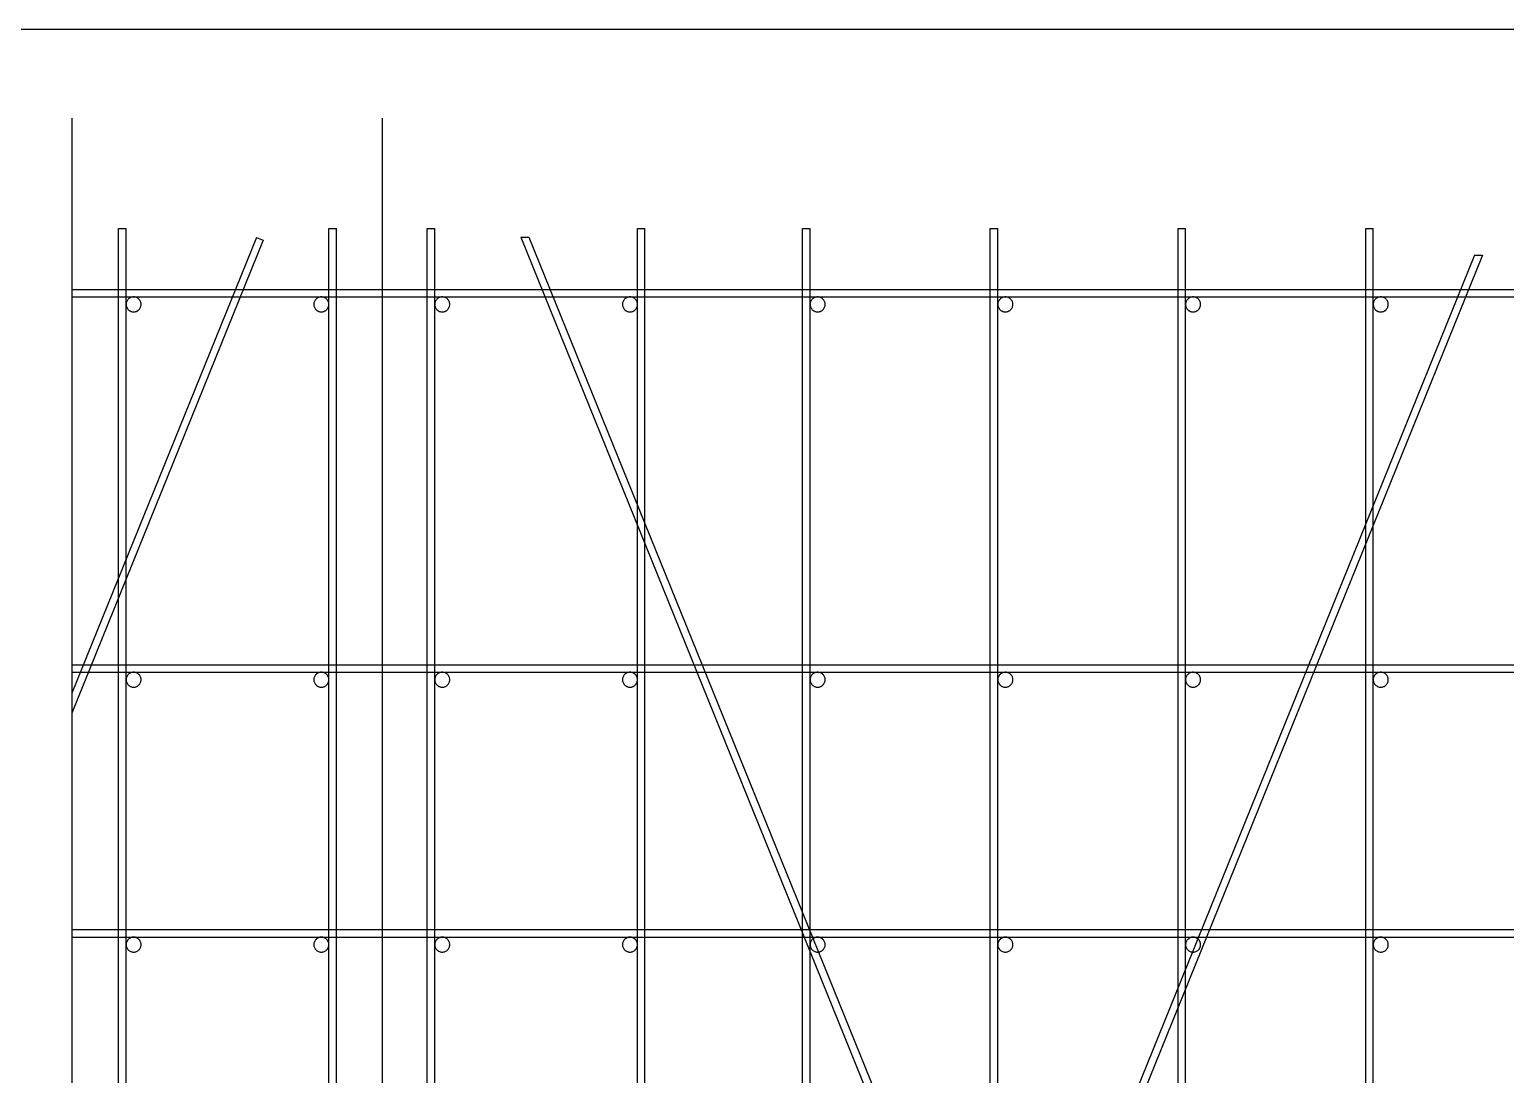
# Model space of a CAD drawing. Header units: metres. Extents: x 0 to 420, y 0 to 297.
# Drawn here: x 83.2 to 189.1, y 222 to 297 of the extents above; entities that cross this region are included whole.
import ezdxf

# ---------------------------------------------------------------- set-up
doc = ezdxf.new("R2010")
doc.units = ezdxf.units.M
doc.layers.add(' ', color=7, linetype='Continuous')

msp = doc.modelspace()

# ---------------------------------------------------------------- linework, layer by layer
at = {"layer": ' '}
msp.add_line((108.56, 48.77), (108.56, 290.61), dxfattribs=at)
for p, q in [((420, 296.97), (0, 296.97)), ((86.26, 290.61), (86.26, 170.4)), ((99.5, 282.04), (86.26, 249.34)), ((100, 281.84), (86.26, 247.91)), ((89.62, 66.13), (89.62, 282.68)), ((89.62, 282.68), (90.15, 282.68)), ((90.15, 66.13), (90.15, 282.68)), ((99.5, 282.04), (100, 281.84)), ((104.7, 65.38), (104.7, 282.68)), ((104.7, 282.68), (105.24, 282.68)), ((105.24, 65.38), (105.24, 282.68)), ((111.76, 65.38), (111.76, 282.68)), ((111.76, 282.68), (112.3, 282.68)), ((112.3, 65.38), (112.3, 282.68)), ((118.48, 282.07), (193.12, 97.69)), ((118.48, 282.07), (119.06, 282.07)), ((119.06, 282.07), (193.7, 97.69)), ((126.84, 66.13), (126.84, 282.68)), ((126.84, 282.68), (127.38, 282.68)), ((127.38, 66.13), (127.38, 282.68)), ((138.69, 66.13), (138.69, 282.68)), ((138.69, 282.68), (139.23, 282.68)), ((139.23, 66.13), (139.23, 282.68)), ((152.16, 66.13), (152.16, 282.68)), ((152.16, 282.68), (152.7, 282.68)), ((152.7, 66.13), (152.7, 282.68)), ((165.63, 66.13), (165.63, 282.68)), ((165.63, 282.68), (166.17, 282.68)), ((166.17, 66.13), (166.17, 282.68)), ((179.1, 66.13), (179.1, 282.68)), ((179.1, 282.68), (179.64, 282.68)), ((179.64, 66.13), (179.64, 282.68)), ((186.9, 280.78), (112.78, 97.69)), ((187.48, 280.78), (113.36, 97.69)), ((186.9, 280.78), (187.48, 280.78)), ((86.26, 278.32), (219.46, 278.32)), ((86.26, 277.78), (219.46, 277.78)), ((86.26, 251.38), (219.46, 251.38)), ((86.26, 250.85), (219.46, 250.85)), ((86.26, 232.37), (219.46, 232.37)), ((86.26, 231.83), (219.46, 231.83))]:
    msp.add_line(p, q)
for points in [[(91.23, 277.24), (91.23, 277.3), (91.22, 277.35), (91.21, 277.4), (91.19, 277.45), (91.17, 277.5), (91.14, 277.54), (91.11, 277.58), (91.07, 277.62), (91.03, 277.66), (90.99, 277.69), (90.95, 277.72), (90.9, 277.74), (90.85, 277.76), (90.8, 277.77), (90.75, 277.78), (90.69, 277.78), (90.64, 277.78), (90.59, 277.77), (90.54, 277.76), (90.49, 277.74), (90.44, 277.72), (90.39, 277.69), (90.35, 277.66), (90.31, 277.62), (90.28, 277.58), (90.25, 277.54), (90.22, 277.5), (90.2, 277.45), (90.18, 277.4), (90.16, 277.35), (90.16, 277.3), (90.15, 277.24), (90.16, 277.19), (90.16, 277.14), (90.18, 277.09), (90.2, 277.04), (90.22, 276.99), (90.25, 276.94), (90.28, 276.9), (90.31, 276.86), (90.35, 276.83), (90.39, 276.79), (90.44, 276.77), (90.49, 276.74), (90.54, 276.73), (90.59, 276.71), (90.64, 276.71), (90.69, 276.7), (90.75, 276.71), (90.8, 276.71), (90.85, 276.73), (90.9, 276.74), (90.95, 276.77), (90.99, 276.79), (91.03, 276.83), (91.07, 276.86), (91.11, 276.9), (91.14, 276.94), (91.17, 276.99), (91.19, 277.04), (91.21, 277.09), (91.22, 277.14), (91.23, 277.19), (91.23, 277.24)], [(104.7, 277.24), (104.7, 277.3), (104.69, 277.35), (104.68, 277.4), (104.66, 277.45), (104.64, 277.5), (104.61, 277.54), (104.58, 277.58), (104.54, 277.62), (104.5, 277.66), (104.46, 277.69), (104.42, 277.72), (104.37, 277.74), (104.32, 277.76), (104.27, 277.77), (104.21, 277.78), (104.16, 277.78), (104.11, 277.78), (104.06, 277.77), (104, 277.76), (103.96, 277.74), (103.91, 277.72), (103.86, 277.69), (103.82, 277.66), (103.78, 277.62), (103.74, 277.58), (103.71, 277.54), (103.69, 277.5), (103.66, 277.45), (103.65, 277.4), (103.63, 277.35), (103.63, 277.3), (103.62, 277.24), (103.63, 277.19), (103.63, 277.14), (103.65, 277.09), (103.66, 277.04), (103.69, 276.99), (103.71, 276.94), (103.74, 276.9), (103.78, 276.86), (103.82, 276.83), (103.86, 276.79), (103.91, 276.77), (103.96, 276.74), (104, 276.73), (104.06, 276.71), (104.11, 276.71), (104.16, 276.7), (104.21, 276.71), (104.27, 276.71), (104.32, 276.73), (104.37, 276.74), (104.42, 276.77), (104.46, 276.79), (104.5, 276.83), (104.54, 276.86), (104.58, 276.9), (104.61, 276.94), (104.64, 276.99), (104.66, 277.04), (104.68, 277.09), (104.69, 277.14), (104.7, 277.19), (104.7, 277.24)], [(113.37, 277.24), (113.37, 277.3), (113.36, 277.35), (113.35, 277.4), (113.33, 277.45), (113.31, 277.5), (113.28, 277.54), (113.25, 277.58), (113.22, 277.62), (113.18, 277.66), (113.14, 277.69), (113.09, 277.72), (113.04, 277.74), (112.99, 277.76), (112.94, 277.77), (112.89, 277.78), (112.84, 277.78), (112.78, 277.78), (112.73, 277.77), (112.68, 277.76), (112.63, 277.74), (112.58, 277.72), (112.54, 277.69), (112.49, 277.66), (112.46, 277.62), (112.42, 277.58), (112.39, 277.54), (112.36, 277.5), (112.34, 277.45), (112.32, 277.4), (112.31, 277.35), (112.3, 277.3), (112.3, 277.24), (112.3, 277.19), (112.31, 277.14), (112.32, 277.09), (112.34, 277.04), (112.36, 276.99), (112.39, 276.94), (112.42, 276.9), (112.46, 276.86), (112.49, 276.83), (112.54, 276.79), (112.58, 276.77), (112.63, 276.74), (112.68, 276.73), (112.73, 276.71), (112.78, 276.71), (112.84, 276.7), (112.89, 276.71), (112.94, 276.71), (112.99, 276.73), (113.04, 276.74), (113.09, 276.77), (113.14, 276.79), (113.18, 276.83), (113.22, 276.86), (113.25, 276.9), (113.28, 276.94), (113.31, 276.99), (113.33, 277.04), (113.35, 277.09), (113.36, 277.14), (113.37, 277.19), (113.37, 277.24)], [(126.84, 277.24), (126.84, 277.3), (126.83, 277.35), (126.82, 277.4), (126.8, 277.45), (126.78, 277.5), (126.75, 277.54), (126.72, 277.58), (126.69, 277.62), (126.65, 277.66), (126.6, 277.69), (126.56, 277.72), (126.51, 277.74), (126.46, 277.76), (126.41, 277.77), (126.36, 277.78), (126.3, 277.78), (126.25, 277.78), (126.2, 277.77), (126.15, 277.76), (126.1, 277.74), (126.05, 277.72), (126, 277.69), (125.96, 277.66), (125.92, 277.62), (125.89, 277.58), (125.86, 277.54), (125.83, 277.5), (125.81, 277.45), (125.79, 277.4), (125.78, 277.35), (125.77, 277.3), (125.77, 277.24), (125.77, 277.19), (125.78, 277.14), (125.79, 277.09), (125.81, 277.04), (125.83, 276.99), (125.86, 276.94), (125.89, 276.9), (125.92, 276.86), (125.96, 276.83), (126, 276.79), (126.05, 276.77), (126.1, 276.74), (126.15, 276.73), (126.2, 276.71), (126.25, 276.71), (126.3, 276.7), (126.36, 276.71), (126.41, 276.71), (126.46, 276.73), (126.51, 276.74), (126.56, 276.77), (126.6, 276.79), (126.65, 276.83), (126.69, 276.86), (126.72, 276.9), (126.75, 276.94), (126.78, 276.99), (126.8, 277.04), (126.82, 277.09), (126.83, 277.14), (126.84, 277.19), (126.84, 277.24)], [(140.31, 277.24), (140.31, 277.3), (140.3, 277.35), (140.29, 277.4), (140.27, 277.45), (140.25, 277.5), (140.22, 277.54), (140.19, 277.58), (140.15, 277.62), (140.11, 277.66), (140.07, 277.69), (140.03, 277.72), (139.98, 277.74), (139.93, 277.76), (139.88, 277.77), (139.82, 277.78), (139.77, 277.78), (139.72, 277.78), (139.67, 277.77), (139.62, 277.76), (139.57, 277.74), (139.52, 277.72), (139.47, 277.69), (139.43, 277.66), (139.39, 277.62), (139.36, 277.58), (139.32, 277.54), (139.3, 277.5), (139.27, 277.45), (139.26, 277.4), (139.24, 277.35), (139.24, 277.3), (139.23, 277.24), (139.24, 277.19), (139.24, 277.14), (139.26, 277.09), (139.27, 277.04), (139.3, 276.99), (139.32, 276.94), (139.36, 276.9), (139.39, 276.86), (139.43, 276.83), (139.47, 276.79), (139.52, 276.77), (139.57, 276.74), (139.62, 276.73), (139.67, 276.71), (139.72, 276.71), (139.77, 276.7), (139.82, 276.71), (139.88, 276.71), (139.93, 276.73), (139.98, 276.74), (140.03, 276.77), (140.07, 276.79), (140.11, 276.83), (140.15, 276.86), (140.19, 276.9), (140.22, 276.94), (140.25, 276.99), (140.27, 277.04), (140.29, 277.09), (140.3, 277.14), (140.31, 277.19), (140.31, 277.24)], [(153.78, 277.24), (153.78, 277.3), (153.77, 277.35), (153.76, 277.4), (153.74, 277.45), (153.72, 277.5), (153.69, 277.54), (153.66, 277.58), (153.62, 277.62), (153.58, 277.66), (153.54, 277.69), (153.49, 277.72), (153.45, 277.74), (153.4, 277.76), (153.35, 277.77), (153.29, 277.78), (153.24, 277.78), (153.19, 277.78), (153.14, 277.77), (153.08, 277.76), (153.03, 277.74), (152.99, 277.72), (152.94, 277.69), (152.9, 277.66), (152.86, 277.62), (152.82, 277.58), (152.79, 277.54), (152.77, 277.5), (152.74, 277.45), (152.72, 277.4), (152.71, 277.35), (152.7, 277.3), (152.7, 277.24), (152.7, 277.19), (152.71, 277.14), (152.72, 277.09), (152.74, 277.04), (152.77, 276.99), (152.79, 276.94), (152.82, 276.9), (152.86, 276.86), (152.9, 276.83), (152.94, 276.79), (152.99, 276.77), (153.03, 276.74), (153.08, 276.73), (153.14, 276.71), (153.19, 276.71), (153.24, 276.7), (153.29, 276.71), (153.35, 276.71), (153.4, 276.73), (153.45, 276.74), (153.49, 276.77), (153.54, 276.79), (153.58, 276.83), (153.62, 276.86), (153.66, 276.9), (153.69, 276.94), (153.72, 276.99), (153.74, 277.04), (153.76, 277.09), (153.77, 277.14), (153.78, 277.19), (153.78, 277.24)], [(167.25, 277.24), (167.24, 277.3), (167.24, 277.35), (167.22, 277.4), (167.21, 277.45), (167.18, 277.5), (167.16, 277.54), (167.12, 277.58), (167.09, 277.62), (167.05, 277.66), (167.01, 277.69), (166.96, 277.72), (166.91, 277.74), (166.86, 277.76), (166.81, 277.77), (166.76, 277.78), (166.71, 277.78), (166.66, 277.78), (166.6, 277.77), (166.55, 277.76), (166.5, 277.74), (166.45, 277.72), (166.41, 277.69), (166.37, 277.66), (166.33, 277.62), (166.29, 277.58), (166.26, 277.54), (166.23, 277.5), (166.21, 277.45), (166.19, 277.4), (166.18, 277.35), (166.17, 277.3), (166.17, 277.24), (166.17, 277.19), (166.18, 277.14), (166.19, 277.09), (166.21, 277.04), (166.23, 276.99), (166.26, 276.94), (166.29, 276.9), (166.33, 276.86), (166.37, 276.83), (166.41, 276.79), (166.45, 276.77), (166.5, 276.74), (166.55, 276.73), (166.6, 276.71), (166.66, 276.71), (166.71, 276.7), (166.76, 276.71), (166.81, 276.71), (166.86, 276.73), (166.91, 276.74), (166.96, 276.77), (167.01, 276.79), (167.05, 276.83), (167.09, 276.86), (167.12, 276.9), (167.16, 276.94), (167.18, 276.99), (167.21, 277.04), (167.22, 277.09), (167.24, 277.14), (167.24, 277.19), (167.25, 277.24)], [(180.71, 277.24), (180.71, 277.3), (180.7, 277.35), (180.69, 277.4), (180.67, 277.45), (180.65, 277.5), (180.62, 277.54), (180.59, 277.58), (180.56, 277.62), (180.52, 277.66), (180.48, 277.69), (180.43, 277.72), (180.38, 277.74), (180.33, 277.76), (180.28, 277.77), (180.23, 277.78), (180.18, 277.78), (180.12, 277.78), (180.07, 277.77), (180.02, 277.76), (179.97, 277.74), (179.92, 277.72), (179.88, 277.69), (179.83, 277.66), (179.8, 277.62), (179.76, 277.58), (179.73, 277.54), (179.7, 277.5), (179.68, 277.45), (179.66, 277.4), (179.65, 277.35), (179.64, 277.3), (179.64, 277.24), (179.64, 277.19), (179.65, 277.14), (179.66, 277.09), (179.68, 277.04), (179.7, 276.99), (179.73, 276.94), (179.76, 276.9), (179.8, 276.86), (179.83, 276.83), (179.88, 276.79), (179.92, 276.77), (179.97, 276.74), (180.02, 276.73), (180.07, 276.71), (180.12, 276.71), (180.18, 276.7), (180.23, 276.71), (180.28, 276.71), (180.33, 276.73), (180.38, 276.74), (180.43, 276.77), (180.48, 276.79), (180.52, 276.83), (180.56, 276.86), (180.59, 276.9), (180.62, 276.94), (180.65, 276.99), (180.67, 277.04), (180.69, 277.09), (180.7, 277.14), (180.71, 277.19), (180.71, 277.24)], [(91.23, 250.31), (91.23, 250.36), (91.22, 250.41), (91.21, 250.46), (91.19, 250.51), (91.17, 250.56), (91.14, 250.61), (91.11, 250.65), (91.07, 250.69), (91.03, 250.72), (90.99, 250.75), (90.95, 250.78), (90.9, 250.8), (90.85, 250.82), (90.8, 250.83), (90.75, 250.84), (90.69, 250.85), (90.64, 250.84), (90.59, 250.83), (90.54, 250.82), (90.49, 250.8), (90.44, 250.78), (90.39, 250.75), (90.35, 250.72), (90.31, 250.69), (90.28, 250.65), (90.25, 250.61), (90.22, 250.56), (90.2, 250.51), (90.18, 250.46), (90.16, 250.41), (90.16, 250.36), (90.15, 250.31), (90.16, 250.25), (90.16, 250.2), (90.18, 250.15), (90.2, 250.1), (90.22, 250.05), (90.25, 250.01), (90.28, 249.96), (90.31, 249.93), (90.35, 249.89), (90.39, 249.86), (90.44, 249.83), (90.49, 249.81), (90.54, 249.79), (90.59, 249.78), (90.64, 249.77), (90.69, 249.77), (90.75, 249.77), (90.8, 249.78), (90.85, 249.79), (90.9, 249.81), (90.95, 249.83), (90.99, 249.86), (91.03, 249.89), (91.07, 249.93), (91.11, 249.96), (91.14, 250.01), (91.17, 250.05), (91.19, 250.1), (91.21, 250.15), (91.22, 250.2), (91.23, 250.25), (91.23, 250.31)], [(104.7, 250.31), (104.7, 250.36), (104.69, 250.41), (104.68, 250.46), (104.66, 250.51), (104.64, 250.56), (104.61, 250.61), (104.58, 250.65), (104.54, 250.69), (104.5, 250.72), (104.46, 250.75), (104.42, 250.78), (104.37, 250.8), (104.32, 250.82), (104.27, 250.83), (104.21, 250.84), (104.16, 250.85), (104.11, 250.84), (104.06, 250.83), (104, 250.82), (103.96, 250.8), (103.91, 250.78), (103.86, 250.75), (103.82, 250.72), (103.78, 250.69), (103.74, 250.65), (103.71, 250.61), (103.69, 250.56), (103.66, 250.51), (103.65, 250.46), (103.63, 250.41), (103.63, 250.36), (103.62, 250.31), (103.63, 250.25), (103.63, 250.2), (103.65, 250.15), (103.66, 250.1), (103.69, 250.05), (103.71, 250.01), (103.74, 249.96), (103.78, 249.93), (103.82, 249.89), (103.86, 249.86), (103.91, 249.83), (103.96, 249.81), (104, 249.79), (104.06, 249.78), (104.11, 249.77), (104.16, 249.77), (104.21, 249.77), (104.27, 249.78), (104.32, 249.79), (104.37, 249.81), (104.42, 249.83), (104.46, 249.86), (104.5, 249.89), (104.54, 249.93), (104.58, 249.96), (104.61, 250.01), (104.64, 250.05), (104.66, 250.1), (104.68, 250.15), (104.69, 250.2), (104.7, 250.25), (104.7, 250.31)], [(113.37, 250.31), (113.37, 250.36), (113.36, 250.41), (113.35, 250.46), (113.33, 250.51), (113.31, 250.56), (113.28, 250.61), (113.25, 250.65), (113.22, 250.69), (113.18, 250.72), (113.14, 250.75), (113.09, 250.78), (113.04, 250.8), (112.99, 250.82), (112.94, 250.83), (112.89, 250.84), (112.84, 250.85), (112.78, 250.84), (112.73, 250.83), (112.68, 250.82), (112.63, 250.8), (112.58, 250.78), (112.54, 250.75), (112.49, 250.72), (112.46, 250.69), (112.42, 250.65), (112.39, 250.61), (112.36, 250.56), (112.34, 250.51), (112.32, 250.46), (112.31, 250.41), (112.3, 250.36), (112.3, 250.31), (112.3, 250.25), (112.31, 250.2), (112.32, 250.15), (112.34, 250.1), (112.36, 250.05), (112.39, 250.01), (112.42, 249.96), (112.46, 249.93), (112.49, 249.89), (112.54, 249.86), (112.58, 249.83), (112.63, 249.81), (112.68, 249.79), (112.73, 249.78), (112.78, 249.77), (112.84, 249.77), (112.89, 249.77), (112.94, 249.78), (112.99, 249.79), (113.04, 249.81), (113.09, 249.83), (113.14, 249.86), (113.18, 249.89), (113.22, 249.93), (113.25, 249.96), (113.28, 250.01), (113.31, 250.05), (113.33, 250.1), (113.35, 250.15), (113.36, 250.2), (113.37, 250.25), (113.37, 250.31)], [(126.84, 250.31), (126.84, 250.36), (126.83, 250.41), (126.82, 250.46), (126.8, 250.51), (126.78, 250.56), (126.75, 250.61), (126.72, 250.65), (126.69, 250.69), (126.65, 250.72), (126.6, 250.75), (126.56, 250.78), (126.51, 250.8), (126.46, 250.82), (126.41, 250.83), (126.36, 250.84), (126.3, 250.85), (126.25, 250.84), (126.2, 250.83), (126.15, 250.82), (126.1, 250.8), (126.05, 250.78), (126, 250.75), (125.96, 250.72), (125.92, 250.69), (125.89, 250.65), (125.86, 250.61), (125.83, 250.56), (125.81, 250.51), (125.79, 250.46), (125.78, 250.41), (125.77, 250.36), (125.77, 250.31), (125.77, 250.25), (125.78, 250.2), (125.79, 250.15), (125.81, 250.1), (125.83, 250.05), (125.86, 250.01), (125.89, 249.96), (125.92, 249.93), (125.96, 249.89), (126, 249.86), (126.05, 249.83), (126.1, 249.81), (126.15, 249.79), (126.2, 249.78), (126.25, 249.77), (126.3, 249.77), (126.36, 249.77), (126.41, 249.78), (126.46, 249.79), (126.51, 249.81), (126.56, 249.83), (126.6, 249.86), (126.65, 249.89), (126.69, 249.93), (126.72, 249.96), (126.75, 250.01), (126.78, 250.05), (126.8, 250.1), (126.82, 250.15), (126.83, 250.2), (126.84, 250.25), (126.84, 250.31)], [(140.31, 250.31), (140.31, 250.36), (140.3, 250.41), (140.29, 250.46), (140.27, 250.51), (140.25, 250.56), (140.22, 250.61), (140.19, 250.65), (140.15, 250.69), (140.11, 250.72), (140.07, 250.75), (140.03, 250.78), (139.98, 250.8), (139.93, 250.82), (139.88, 250.83), (139.82, 250.84), (139.77, 250.85), (139.72, 250.84), (139.67, 250.83), (139.62, 250.82), (139.57, 250.8), (139.52, 250.78), (139.47, 250.75), (139.43, 250.72), (139.39, 250.69), (139.36, 250.65), (139.32, 250.61), (139.3, 250.56), (139.27, 250.51), (139.26, 250.46), (139.24, 250.41), (139.24, 250.36), (139.23, 250.31), (139.24, 250.25), (139.24, 250.2), (139.26, 250.15), (139.27, 250.1), (139.3, 250.05), (139.32, 250.01), (139.36, 249.96), (139.39, 249.93), (139.43, 249.89), (139.47, 249.86), (139.52, 249.83), (139.57, 249.81), (139.62, 249.79), (139.67, 249.78), (139.72, 249.77), (139.77, 249.77), (139.82, 249.77), (139.88, 249.78), (139.93, 249.79), (139.98, 249.81), (140.03, 249.83), (140.07, 249.86), (140.11, 249.89), (140.15, 249.93), (140.19, 249.96), (140.22, 250.01), (140.25, 250.05), (140.27, 250.1), (140.29, 250.15), (140.3, 250.2), (140.31, 250.25), (140.31, 250.31)], [(153.78, 250.31), (153.78, 250.36), (153.77, 250.41), (153.76, 250.46), (153.74, 250.51), (153.72, 250.56), (153.69, 250.61), (153.66, 250.65), (153.62, 250.69), (153.58, 250.72), (153.54, 250.75), (153.49, 250.78), (153.45, 250.8), (153.4, 250.82), (153.35, 250.83), (153.29, 250.84), (153.24, 250.85), (153.19, 250.84), (153.14, 250.83), (153.08, 250.82), (153.03, 250.8), (152.99, 250.78), (152.94, 250.75), (152.9, 250.72), (152.86, 250.69), (152.82, 250.65), (152.79, 250.61), (152.77, 250.56), (152.74, 250.51), (152.72, 250.46), (152.71, 250.41), (152.7, 250.36), (152.7, 250.31), (152.7, 250.25), (152.71, 250.2), (152.72, 250.15), (152.74, 250.1), (152.77, 250.05), (152.79, 250.01), (152.82, 249.96), (152.86, 249.93), (152.9, 249.89), (152.94, 249.86), (152.99, 249.83), (153.03, 249.81), (153.08, 249.79), (153.14, 249.78), (153.19, 249.77), (153.24, 249.77), (153.29, 249.77), (153.35, 249.78), (153.4, 249.79), (153.45, 249.81), (153.49, 249.83), (153.54, 249.86), (153.58, 249.89), (153.62, 249.93), (153.66, 249.96), (153.69, 250.01), (153.72, 250.05), (153.74, 250.1), (153.76, 250.15), (153.77, 250.2), (153.78, 250.25), (153.78, 250.31)], [(167.25, 250.31), (167.24, 250.36), (167.24, 250.41), (167.22, 250.46), (167.21, 250.51), (167.18, 250.56), (167.16, 250.61), (167.12, 250.65), (167.09, 250.69), (167.05, 250.72), (167.01, 250.75), (166.96, 250.78), (166.91, 250.8), (166.86, 250.82), (166.81, 250.83), (166.76, 250.84), (166.71, 250.85), (166.66, 250.84), (166.6, 250.83), (166.55, 250.82), (166.5, 250.8), (166.45, 250.78), (166.41, 250.75), (166.37, 250.72), (166.33, 250.69), (166.29, 250.65), (166.26, 250.61), (166.23, 250.56), (166.21, 250.51), (166.19, 250.46), (166.18, 250.41), (166.17, 250.36), (166.17, 250.31), (166.17, 250.25), (166.18, 250.2), (166.19, 250.15), (166.21, 250.1), (166.23, 250.05), (166.26, 250.01), (166.29, 249.96), (166.33, 249.93), (166.37, 249.89), (166.41, 249.86), (166.45, 249.83), (166.5, 249.81), (166.55, 249.79), (166.6, 249.78), (166.66, 249.77), (166.71, 249.77), (166.76, 249.77), (166.81, 249.78), (166.86, 249.79), (166.91, 249.81), (166.96, 249.83), (167.01, 249.86), (167.05, 249.89), (167.09, 249.93), (167.12, 249.96), (167.16, 250.01), (167.18, 250.05), (167.21, 250.1), (167.22, 250.15), (167.24, 250.2), (167.24, 250.25), (167.25, 250.31)], [(180.71, 250.31), (180.71, 250.36), (180.7, 250.41), (180.69, 250.46), (180.67, 250.51), (180.65, 250.56), (180.62, 250.61), (180.59, 250.65), (180.56, 250.69), (180.52, 250.72), (180.48, 250.75), (180.43, 250.78), (180.38, 250.8), (180.33, 250.82), (180.28, 250.83), (180.23, 250.84), (180.18, 250.85), (180.12, 250.84), (180.07, 250.83), (180.02, 250.82), (179.97, 250.8), (179.92, 250.78), (179.88, 250.75), (179.83, 250.72), (179.8, 250.69), (179.76, 250.65), (179.73, 250.61), (179.7, 250.56), (179.68, 250.51), (179.66, 250.46), (179.65, 250.41), (179.64, 250.36), (179.64, 250.31), (179.64, 250.25), (179.65, 250.2), (179.66, 250.15), (179.68, 250.1), (179.7, 250.05), (179.73, 250.01), (179.76, 249.96), (179.8, 249.93), (179.83, 249.89), (179.88, 249.86), (179.92, 249.83), (179.97, 249.81), (180.02, 249.79), (180.07, 249.78), (180.12, 249.77), (180.18, 249.77), (180.23, 249.77), (180.28, 249.78), (180.33, 249.79), (180.38, 249.81), (180.43, 249.83), (180.48, 249.86), (180.52, 249.89), (180.56, 249.93), (180.59, 249.96), (180.62, 250.01), (180.65, 250.05), (180.67, 250.1), (180.69, 250.15), (180.7, 250.2), (180.71, 250.25), (180.71, 250.31)], [(91.23, 231.29), (91.23, 231.35), (91.22, 231.4), (91.21, 231.45), (91.19, 231.5), (91.17, 231.55), (91.14, 231.59), (91.11, 231.64), (91.07, 231.67), (91.03, 231.71), (90.99, 231.74), (90.95, 231.77), (90.9, 231.79), (90.85, 231.81), (90.8, 231.82), (90.75, 231.83), (90.69, 231.83), (90.64, 231.83), (90.59, 231.82), (90.54, 231.81), (90.49, 231.79), (90.44, 231.77), (90.39, 231.74), (90.35, 231.71), (90.31, 231.67), (90.28, 231.64), (90.25, 231.59), (90.22, 231.55), (90.2, 231.5), (90.18, 231.45), (90.16, 231.4), (90.16, 231.35), (90.15, 231.29), (90.16, 231.24), (90.16, 231.19), (90.18, 231.14), (90.2, 231.09), (90.22, 231.04), (90.25, 230.99), (90.28, 230.95), (90.31, 230.91), (90.35, 230.88), (90.39, 230.85), (90.44, 230.82), (90.49, 230.8), (90.54, 230.78), (90.59, 230.77), (90.64, 230.76), (90.69, 230.75), (90.75, 230.76), (90.8, 230.77), (90.85, 230.78), (90.9, 230.8), (90.95, 230.82), (90.99, 230.85), (91.03, 230.88), (91.07, 230.91), (91.11, 230.95), (91.14, 230.99), (91.17, 231.04), (91.19, 231.09), (91.21, 231.14), (91.22, 231.19), (91.23, 231.24), (91.23, 231.29)], [(104.7, 231.29), (104.7, 231.35), (104.69, 231.4), (104.68, 231.45), (104.66, 231.5), (104.64, 231.55), (104.61, 231.59), (104.58, 231.64), (104.54, 231.67), (104.5, 231.71), (104.46, 231.74), (104.42, 231.77), (104.37, 231.79), (104.32, 231.81), (104.27, 231.82), (104.21, 231.83), (104.16, 231.83), (104.11, 231.83), (104.06, 231.82), (104, 231.81), (103.96, 231.79), (103.91, 231.77), (103.86, 231.74), (103.82, 231.71), (103.78, 231.67), (103.74, 231.64), (103.71, 231.59), (103.69, 231.55), (103.66, 231.5), (103.65, 231.45), (103.63, 231.4), (103.63, 231.35), (103.62, 231.29), (103.63, 231.24), (103.63, 231.19), (103.65, 231.14), (103.66, 231.09), (103.69, 231.04), (103.71, 230.99), (103.74, 230.95), (103.78, 230.91), (103.82, 230.88), (103.86, 230.85), (103.91, 230.82), (103.96, 230.8), (104, 230.78), (104.06, 230.77), (104.11, 230.76), (104.16, 230.75), (104.21, 230.76), (104.27, 230.77), (104.32, 230.78), (104.37, 230.8), (104.42, 230.82), (104.46, 230.85), (104.5, 230.88), (104.54, 230.91), (104.58, 230.95), (104.61, 230.99), (104.64, 231.04), (104.66, 231.09), (104.68, 231.14), (104.69, 231.19), (104.7, 231.24), (104.7, 231.29)], [(113.37, 231.29), (113.37, 231.35), (113.36, 231.4), (113.35, 231.45), (113.33, 231.5), (113.31, 231.55), (113.28, 231.59), (113.25, 231.64), (113.22, 231.67), (113.18, 231.71), (113.14, 231.74), (113.09, 231.77), (113.04, 231.79), (112.99, 231.81), (112.94, 231.82), (112.89, 231.83), (112.84, 231.83), (112.78, 231.83), (112.73, 231.82), (112.68, 231.81), (112.63, 231.79), (112.58, 231.77), (112.54, 231.74), (112.49, 231.71), (112.46, 231.67), (112.42, 231.64), (112.39, 231.59), (112.36, 231.55), (112.34, 231.5), (112.32, 231.45), (112.31, 231.4), (112.3, 231.35), (112.3, 231.29), (112.3, 231.24), (112.31, 231.19), (112.32, 231.14), (112.34, 231.09), (112.36, 231.04), (112.39, 230.99), (112.42, 230.95), (112.46, 230.91), (112.49, 230.88), (112.54, 230.85), (112.58, 230.82), (112.63, 230.8), (112.68, 230.78), (112.73, 230.77), (112.78, 230.76), (112.84, 230.75), (112.89, 230.76), (112.94, 230.77), (112.99, 230.78), (113.04, 230.8), (113.09, 230.82), (113.14, 230.85), (113.18, 230.88), (113.22, 230.91), (113.25, 230.95), (113.28, 230.99), (113.31, 231.04), (113.33, 231.09), (113.35, 231.14), (113.36, 231.19), (113.37, 231.24), (113.37, 231.29)], [(126.84, 231.29), (126.84, 231.35), (126.83, 231.4), (126.82, 231.45), (126.8, 231.5), (126.78, 231.55), (126.75, 231.59), (126.72, 231.64), (126.69, 231.67), (126.65, 231.71), (126.6, 231.74), (126.56, 231.77), (126.51, 231.79), (126.46, 231.81), (126.41, 231.82), (126.36, 231.83), (126.3, 231.83), (126.25, 231.83), (126.2, 231.82), (126.15, 231.81), (126.1, 231.79), (126.05, 231.77), (126, 231.74), (125.96, 231.71), (125.92, 231.67), (125.89, 231.64), (125.86, 231.59), (125.83, 231.55), (125.81, 231.5), (125.79, 231.45), (125.78, 231.4), (125.77, 231.35), (125.77, 231.29), (125.77, 231.24), (125.78, 231.19), (125.79, 231.14), (125.81, 231.09), (125.83, 231.04), (125.86, 230.99), (125.89, 230.95), (125.92, 230.91), (125.96, 230.88), (126, 230.85), (126.05, 230.82), (126.1, 230.8), (126.15, 230.78), (126.2, 230.77), (126.25, 230.76), (126.3, 230.75), (126.36, 230.76), (126.41, 230.77), (126.46, 230.78), (126.51, 230.8), (126.56, 230.82), (126.6, 230.85), (126.65, 230.88), (126.69, 230.91), (126.72, 230.95), (126.75, 230.99), (126.78, 231.04), (126.8, 231.09), (126.82, 231.14), (126.83, 231.19), (126.84, 231.24), (126.84, 231.29)], [(140.31, 231.29), (140.31, 231.35), (140.3, 231.4), (140.29, 231.45), (140.27, 231.5), (140.25, 231.55), (140.22, 231.59), (140.19, 231.64), (140.15, 231.67), (140.11, 231.71), (140.07, 231.74), (140.03, 231.77), (139.98, 231.79), (139.93, 231.81), (139.88, 231.82), (139.82, 231.83), (139.77, 231.83), (139.72, 231.83), (139.67, 231.82), (139.62, 231.81), (139.57, 231.79), (139.52, 231.77), (139.47, 231.74), (139.43, 231.71), (139.39, 231.67), (139.36, 231.64), (139.32, 231.59), (139.3, 231.55), (139.27, 231.5), (139.26, 231.45), (139.24, 231.4), (139.24, 231.35), (139.23, 231.29), (139.24, 231.24), (139.24, 231.19), (139.26, 231.14), (139.27, 231.09), (139.3, 231.04), (139.32, 230.99), (139.36, 230.95), (139.39, 230.91), (139.43, 230.88), (139.47, 230.85), (139.52, 230.82), (139.57, 230.8), (139.62, 230.78), (139.67, 230.77), (139.72, 230.76), (139.77, 230.75), (139.82, 230.76), (139.88, 230.77), (139.93, 230.78), (139.98, 230.8), (140.03, 230.82), (140.07, 230.85), (140.11, 230.88), (140.15, 230.91), (140.19, 230.95), (140.22, 230.99), (140.25, 231.04), (140.27, 231.09), (140.29, 231.14), (140.3, 231.19), (140.31, 231.24), (140.31, 231.29)], [(153.78, 231.29), (153.78, 231.35), (153.77, 231.4), (153.76, 231.45), (153.74, 231.5), (153.72, 231.55), (153.69, 231.59), (153.66, 231.64), (153.62, 231.67), (153.58, 231.71), (153.54, 231.74), (153.49, 231.77), (153.45, 231.79), (153.4, 231.81), (153.35, 231.82), (153.29, 231.83), (153.24, 231.83), (153.19, 231.83), (153.14, 231.82), (153.08, 231.81), (153.03, 231.79), (152.99, 231.77), (152.94, 231.74), (152.9, 231.71), (152.86, 231.67), (152.82, 231.64), (152.79, 231.59), (152.77, 231.55), (152.74, 231.5), (152.72, 231.45), (152.71, 231.4), (152.7, 231.35), (152.7, 231.29), (152.7, 231.24), (152.71, 231.19), (152.72, 231.14), (152.74, 231.09), (152.77, 231.04), (152.79, 230.99), (152.82, 230.95), (152.86, 230.91), (152.9, 230.88), (152.94, 230.85), (152.99, 230.82), (153.03, 230.8), (153.08, 230.78), (153.14, 230.77), (153.19, 230.76), (153.24, 230.75), (153.29, 230.76), (153.35, 230.77), (153.4, 230.78), (153.45, 230.8), (153.49, 230.82), (153.54, 230.85), (153.58, 230.88), (153.62, 230.91), (153.66, 230.95), (153.69, 230.99), (153.72, 231.04), (153.74, 231.09), (153.76, 231.14), (153.77, 231.19), (153.78, 231.24), (153.78, 231.29)], [(167.25, 231.29), (167.24, 231.35), (167.24, 231.4), (167.22, 231.45), (167.21, 231.5), (167.18, 231.55), (167.16, 231.59), (167.12, 231.64), (167.09, 231.67), (167.05, 231.71), (167.01, 231.74), (166.96, 231.77), (166.91, 231.79), (166.86, 231.81), (166.81, 231.82), (166.76, 231.83), (166.71, 231.83), (166.66, 231.83), (166.6, 231.82), (166.55, 231.81), (166.5, 231.79), (166.45, 231.77), (166.41, 231.74), (166.37, 231.71), (166.33, 231.67), (166.29, 231.64), (166.26, 231.59), (166.23, 231.55), (166.21, 231.5), (166.19, 231.45), (166.18, 231.4), (166.17, 231.35), (166.17, 231.29), (166.17, 231.24), (166.18, 231.19), (166.19, 231.14), (166.21, 231.09), (166.23, 231.04), (166.26, 230.99), (166.29, 230.95), (166.33, 230.91), (166.37, 230.88), (166.41, 230.85), (166.45, 230.82), (166.5, 230.8), (166.55, 230.78), (166.6, 230.77), (166.66, 230.76), (166.71, 230.75), (166.76, 230.76), (166.81, 230.77), (166.86, 230.78), (166.91, 230.8), (166.96, 230.82), (167.01, 230.85), (167.05, 230.88), (167.09, 230.91), (167.12, 230.95), (167.16, 230.99), (167.18, 231.04), (167.21, 231.09), (167.22, 231.14), (167.24, 231.19), (167.24, 231.24), (167.25, 231.29)], [(180.71, 231.29), (180.71, 231.35), (180.7, 231.4), (180.69, 231.45), (180.67, 231.5), (180.65, 231.55), (180.62, 231.59), (180.59, 231.64), (180.56, 231.67), (180.52, 231.71), (180.48, 231.74), (180.43, 231.77), (180.38, 231.79), (180.33, 231.81), (180.28, 231.82), (180.23, 231.83), (180.18, 231.83), (180.12, 231.83), (180.07, 231.82), (180.02, 231.81), (179.97, 231.79), (179.92, 231.77), (179.88, 231.74), (179.83, 231.71), (179.8, 231.67), (179.76, 231.64), (179.73, 231.59), (179.7, 231.55), (179.68, 231.5), (179.66, 231.45), (179.65, 231.4), (179.64, 231.35), (179.64, 231.29), (179.64, 231.24), (179.65, 231.19), (179.66, 231.14), (179.68, 231.09), (179.7, 231.04), (179.73, 230.99), (179.76, 230.95), (179.8, 230.91), (179.83, 230.88), (179.88, 230.85), (179.92, 230.82), (179.97, 230.8), (180.02, 230.78), (180.07, 230.77), (180.12, 230.76), (180.18, 230.75), (180.23, 230.76), (180.28, 230.77), (180.33, 230.78), (180.38, 230.8), (180.43, 230.82), (180.48, 230.85), (180.52, 230.88), (180.56, 230.91), (180.59, 230.95), (180.62, 230.99), (180.65, 231.04), (180.67, 231.09), (180.69, 231.14), (180.7, 231.19), (180.71, 231.24), (180.71, 231.29)]]:
    msp.add_lwpolyline(points)

doc.saveas('drawing.dxf')
